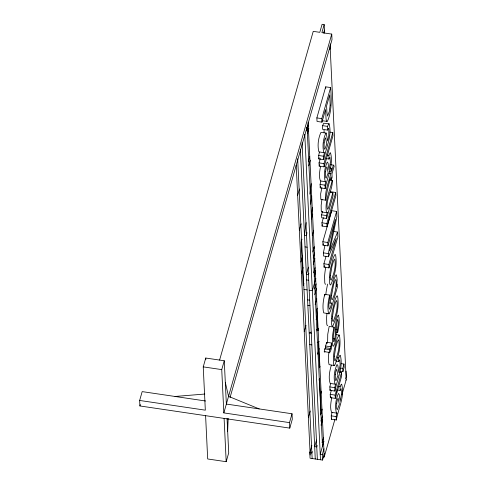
<?xml version="1.0" encoding="UTF-8"?>
<svg xmlns="http://www.w3.org/2000/svg" width="486" height="486" viewBox="0 0 486 486"><rect width="100%" height="100%" fill="white"/><g stroke="black" fill="none" stroke-linecap="round" stroke-linejoin="round"><path stroke-width="0.73" d="M324.757 295.853L324.757 294.358L329.684 295.087C330.109 299.795 327.819 304.613 329.35 309.248L330.28 307.948L331.683 303.288L329.575 302.978M227.667 431.204L228.165 418.41M306.125 222.564L304.467 235.23L306.551 235.54L306.945 232.557M309.861 194.102L311.24 183.605M310.669 204.15L311.751 195.907M311.332 215.067L312.316 207.571M327.619 343.159L327.746 334.325L329.168 326.41L334.089 327.139C334.939 331.938 332.084 336.956 333.791 341.719L334.161 341.372C336.762 332.94 333.827 323.226 338.104 315.195L338.42 315.147C340.085 320.717 338.803 326.847 337.673 332.436L336.263 332.23M325.025 351.724L324.605 352.119L324.253 351.651L324.715 348.887L330.049 349.75L331.598 343.025L326.671 342.302L325.614 346.008L325.699 347.751L325.122 349.021L324.715 348.887M331.598 343.025C332.06 346.348 331.416 350.078 329.532 352.848L329.18 352.374L329.642 349.616M321.945 199.272L321.167 205.28L321.258 210.821L321.951 211.975L326.871 212.704L327.406 212.261L326.464 215.565L326.61 218.487L321.683 217.758L321.544 214.836L322.485 211.531L321.951 211.975M323.767 159.651L323.603 156.237L324.362 152.811L318.913 151.832C317.261 145.563 318.239 138.237 320.954 132.374L326.197 133.085L327.625 141.025L328.803 135.837L328.828 129.057L328.56 128.365L327.528 130.078L322.607 129.349L322.595 125.649L323.767 123.213L329.119 123.857C332.381 135.983 325.857 147.908 323.767 159.651L318.84 158.922L319.077 157.695M326.112 158.594L328.925 159.007L328.919 155.307L330.085 152.871L330.516 152.786C333.779 164.912 327.254 176.837 325.164 188.58L320.238 187.851L320.474 186.624M325.796 267.008L325.529 268.406A12.581 2.029 -81.6 0 0 324.593 276.334L324.77 282.834L325.17 284.031L325.735 284.255M335.887 361.074L338.699 361.493L338.693 357.787L339.866 355.351L340.291 355.272C343.553 367.392 337.029 379.323 334.939 391.06L330.012 390.331L330.249 389.11M337.284 390.003L340.097 390.422L340.091 386.716L341.257 384.28L341.688 384.201C344.951 396.321 338.426 408.252 336.336 419.989L331.409 419.26L331.646 418.039M318.84 158.922L318.676 155.508L319.436 152.082M320.238 187.851L320.074 184.437L320.833 181.011L320.31 180.762C318.688 176.108 319.764 170.89 320.584 166.133M325.164 188.58L325 185.166L325.76 181.734L325.237 181.491C323.585 175.221 324.557 167.889 327.278 162.032L328.068 163.114L329.022 169.954L330.401 162.239L329.958 157.294L328.925 159.007M330.012 390.331L329.848 386.923L330.608 383.49L330.085 383.247C328.317 377.434 329.672 370.97 331.306 365.229M334.939 391.06L334.775 387.652L335.534 384.219L335.012 383.976C333.36 377.701 334.332 370.375 337.053 364.512L337.843 365.594L338.797 372.44L340.176 364.725L339.732 359.78L338.699 361.493M331.409 419.26L331.245 415.852L332.005 412.42L331.482 412.177C329.86 407.517 330.936 402.299 331.756 397.542M336.336 419.989L336.172 416.575L336.932 413.149L336.409 412.906C334.757 406.63 335.729 399.304 338.45 393.441L339.234 394.523L340.194 401.369L341.573 393.654L341.129 388.703L340.097 390.422M325.96 256.541L323.901 263.764L324.065 267.16L328.992 267.889L328.828 264.493L336.239 238.486L328.457 256.76L323.53 256.031L323.378 252.86L324.934 245.436M328.457 256.76L328.305 253.589L335.468 219.441L327.928 245.892L323.008 245.163L322.844 241.767L331.695 210.699L336.616 211.428L336.871 216.726L329.66 250.891L337.612 232.077L333.396 231.458M337.673 332.436C336.883 328.165 339.252 323.767 337.819 319.509L337.515 319.733C335.042 328.214 337.806 337.734 333.767 345.892L333.281 346.22L332.892 345.746C331.689 339.58 332.734 333.196 334.089 327.139M327.576 284.103L326.319 290.671A10.826 1.744 -81.6 0 0 325.827 294.595M321.86 187.651L320.651 193.896L320.815 199.442L325.735 200.171C326.786 192.31 328.317 184.51 331.112 176.916L331.27 180.197L332.114 177.232L331.956 173.945L334.198 166.084L333.39 165.125L330.571 164.705M324.757 294.358C323.214 300.342 322.291 306.788 323.652 312.869L329.089 313.816L330.583 310.767L337.418 287.05L337.272 284.037L336.5 286.746L337.163 279.736L336.506 274.93L335.917 275.052L334.319 278.338L331.245 291.4A10.826 1.744 -81.6 0 0 330.553 298.817L330.711 302.243L331.264 303.44L331.683 303.288M329.684 295.087C328.141 301.065 327.212 307.517 328.579 313.598L329.089 313.816M139.652 400.458L205.329 410.172L203.239 366.875L205.76 358.03L224.265 360.764L226.355 404.06L292.031 413.768L292.299 419.266L289.778 428.117L139.919 405.962L139.652 400.458L142.173 391.613L205.614 400.993M139.919 405.962L140.308 404.595M219.593 360.09L313.239 31.353L319.806 32.325L322.09 24.3L324.18 24.61L324.587 33.133M289.778 428.117L289.51 422.62L223.833 412.906L221.744 369.609L224.265 360.764M324.18 24.61L321.89 32.635L331.744 34.093L332.011 39.591L230.06 397.481M323.609 33.024L324.441 30.108M223.833 412.906L331.744 34.093M308.331 125.042L306.672 130.849L306.508 127.411M329.83 49.548L330.45 47.373L330.286 43.934M307.371 133.431L308.829 128.322M327.042 121.409L326.313 120.431L326.057 118.778L325.553 109.52L321.957 122.156L317.03 121.427L316.86 117.904L325.711 86.836L330.638 87.565C331.403 97.923 331.938 108.639 328.512 118.627A12.387 1.999 -81.6 0 1 327.042 121.403L322.121 120.68A12.387 1.999 -81.6 0 0 322.576 120.176M297.663 195.384L299.491 188.957M308.331 161.638L309.74 156.686M321.957 122.156L321.787 118.633L330.638 87.565M308.768 165.829L310.378 160.167M205.596 415.67L207.686 458.966L226.19 461.7L228.712 452.855L227.053 418.513M299.34 230.133L301.15 223.779M329.994 132.119L332.807 132.538L332.965 135.801L324.113 166.874L319.193 166.145L319.035 162.877L320.268 158.539M319.193 166.145L319.6 164.699M301.994 239.185L301.168 242.083L303.276 285.677L303.896 283.496M324.113 166.874L323.962 163.606L332.807 132.538M311.344 219.04L312.759 214.071M300.877 262.027L302.571 256.079M301.429 273.393L303.124 267.44M312.249 235.394L313.701 230.291M325.735 200.171C324.411 189.157 330.614 178.963 331.683 168.302L330.273 168.095M333.39 165.125L331.798 170.695L331.683 168.302M329.453 179.935L332.266 180.355C329.945 190.767 324.478 201.508 326.464 212.467L326.871 212.704M308.44 267.154L306.362 274.45L308.446 274.754L308.859 273.296M312.777 251.924L314.223 246.845M313.233 250.715L314.272 247.076M330.778 191.733L335.705 192.462L335.862 195.73L327.011 226.798L322.084 226.069L321.926 222.807L323.366 217.746M322.084 226.069L322.497 224.623M313.209 258.03L314.655 252.957M330.049 192.298L332.861 192.711L328.694 207.176L328.147 208.634L327.376 209.205C325.353 199.327 332.934 190.093 332.266 180.355M313.27 264.256L314.922 258.455M326.61 218.487L333.019 195.98L332.861 192.711M327.011 226.798L326.853 223.53L335.705 192.462M313.622 272.816L315.074 267.701M314.26 275.258L315.693 270.216M323.008 245.163L323.415 243.735M314.211 276.625L315.657 271.553M315.882 278.387L312.322 290.683L309.193 290.221M327.928 245.892L327.764 242.496L336.616 211.428M314.703 288.957L316.149 283.885M304.23 331.519L305.973 325.401M314.715 294.716L316.562 288.241M324.065 267.16L324.478 265.714M315.195 304.588L316.836 298.835M317.212 308.227L316.799 309.673L317.729 328.949M328.992 267.889L337.843 236.816L337.612 232.077M316.113 319.721L317.528 314.764M289.51 422.62L292.031 413.768M317.522 354.215L319.15 348.492M320.013 366.365L319.606 367.805L318.342 341.688M308.385 417.529L310.238 411.035M319.047 380.107L319.454 378.667L321.143 413.598M320.268 395.543L321.495 391.248M324.429 453.535L322.564 460.072L310.056 458.219L309.789 452.721L311.86 445.462M320.541 414.977L322.194 409.169M312.291 451.573L311.878 453.031L309.789 452.721M320.979 421.076L322.425 416.004M316.544 440.049L314.673 446.622L316.757 446.926L317.17 445.468M321.039 425.226L322.686 419.454M339.435 372.288L341.549 372.598L341.707 375.866L335.291 398.374L330.365 397.645L330.207 394.377L331.245 390.75M330.365 397.645L330.778 396.193M335.291 398.374L335.133 395.106L341.549 372.598M340.079 371.274L342.891 371.693L342.733 368.424L343.985 364.038L341.172 363.619M322.054 442.655L323.488 437.607M342.891 371.693L344.143 367.307L343.985 364.038M323.949 441.16L320.219 454.264L322.303 454.574L322.564 460.072M322.303 454.574L323.955 448.766M345.728 378.77L346.348 376.595L346.081 371.097M323.5 457.205A0.802 0.498 15.9 0 0 324.253 456.804L334.915 419.375M341.895 394.881L346.202 379.748L330.061 45.374M327.528 130.078L327.521 126.378L328.694 123.942L329.119 123.857M328.907 352.447A12.581 2.029 -81.6 0 0 328.481 356.931L328.445 361.347L329.065 364.628L334.55 365.575C338.815 356.414 341.178 345.303 339.441 335.206L336.251 334.575M339.07 334.994L337.126 338.542L334.344 349.732A12.581 2.029 -81.6 0 0 333.408 357.66L333.584 364.16L333.985 365.357L334.55 365.575M311.149 332.066L309.181 332.934L311.271 333.238M316.611 329.66L318.676 328.749M316.635 330.875L318.701 329.97M317.2 342.539L319.259 341.634M175.015 396.467L204.825 394.043M326.197 133.085L325.881 133.103C323.16 138.966 322.188 146.292 323.84 152.561L324.362 152.811M316.86 117.904L321.787 118.633M322.595 125.649L327.521 126.378M327.509 155.095L328.919 155.307M318.676 155.508L323.603 156.237M319.035 162.877L323.962 163.606M329.429 171.06L330.838 171.272M328.846 173.35L330.954 173.666M320.833 181.011L325.76 181.734M320.074 184.437L325 185.166M321.544 214.836L326.464 215.565M321.926 222.807L326.853 223.53M322.844 241.767L327.764 242.496M305.032 246.894L307.116 247.204M323.378 252.86L328.305 253.589M323.901 263.764L328.828 264.493M306.623 279.948L308.713 280.258M303.981 289.449L307.109 289.911M307.589 299.88L309.673 300.184M307.851 305.378L309.94 305.688M335.966 329.544L337.375 329.751M333.469 338.693L334.872 338.9M325.614 346.008L330.541 346.737M309.746 344.598L311.83 344.902M325.699 347.751L330.626 348.48M324.253 351.651L329.18 352.374M337.284 357.581L338.693 357.787M340.625 368.115L342.733 368.424M330.608 383.49L335.534 384.219M338.681 386.51L340.091 386.716M203.239 366.875L221.744 369.609M329.848 386.923L334.775 387.652M330.207 394.377L335.133 395.106M332.005 412.42L336.932 413.149M331.245 415.852L336.172 416.575M327.728 325.596L327.169 325.371L326.762 324.174L326.592 317.68A12.581 2.029 -81.6 0 1 327.011 313.197M259.19 408.914L228.548 396.357L225.31 382.409M325.711 86.836L325.784 88.27M326.671 342.302L326.732 343.566M324.253 456.804L308.112 122.429A0.802 0.498 15.9 0 0 307.996 122.156M307.128 127.8L322.504 446.239M304.771 134.318L320.481 459.762M302.073 142.781L317.352 459.3M300.318 149.263L315.268 458.991M297.669 158.77L312.14 458.529M296.199 165.094L310.177 454.72A0.802 0.498 15.9 0 0 310.299 454.993M224.101 418.403L226.19 461.7M205.76 358.03L205.833 359.519M336.64 391.68L336.646 392.925M324.065 130.096L324.077 132.587M346.202 379.748A0.802 0.498 15.9 0 1 345.838 380.137M329.52 277.063L329.696 283.563L330.097 284.76L330.662 284.978C334.921 275.817 337.29 264.706 335.553 254.609L334.629 254.798L333.238 257.945L330.456 269.135A12.581 2.029 -81.6 0 0 329.52 277.063M331.513 318.409L331.689 324.903L332.09 326.1L332.655 326.325C336.92 317.158 339.283 306.046 337.545 295.956L336.622 296.144L335.231 299.285L332.448 310.475A12.581 2.029 -81.6 0 0 331.513 318.403M330.419 275.562L330.468 279.371L331.185 280.228C333.967 273.812 336.154 266.055 334.781 259.111L333.651 260.666L331.987 266.164L330.419 275.562M332.412 316.908L332.467 320.717L333.177 321.574C335.96 315.153 338.153 307.395 336.78 300.451L335.65 302.006L333.979 307.504L332.412 316.908M334.307 356.165L334.362 359.974L335.073 360.825C337.855 354.409 340.048 346.652 338.675 339.708L337.545 341.263L335.875 346.761L334.307 356.165M331.543 295.464L331.592 299.005L332.26 299.801C335.018 293.672 336.695 286.546 336.014 279.796L335.486 279.657L335.127 280.149L333.669 284.267L331.543 295.464M330.17 105.116L329.35 111.337L327.588 116.099L326.932 112.734L326.598 105.857L329.763 94.752L330.17 105.116M324.126 142.878L324.126 148.333L324.794 149.317L326.774 144.014L325.571 137.817L324.8 139.342L324.126 142.878M325.517 171.807L325.523 177.262L326.191 178.247L328.172 172.943L326.963 166.747L326.197 168.271L325.517 171.807M335.297 374.287L335.297 379.742L335.966 380.726L337.946 375.429L336.743 369.226L335.972 370.757L335.297 374.287M336.689 403.216L336.695 408.671L337.363 409.655L339.343 404.358L338.135 398.156L337.369 399.686L336.689 403.216"/></g></svg>
